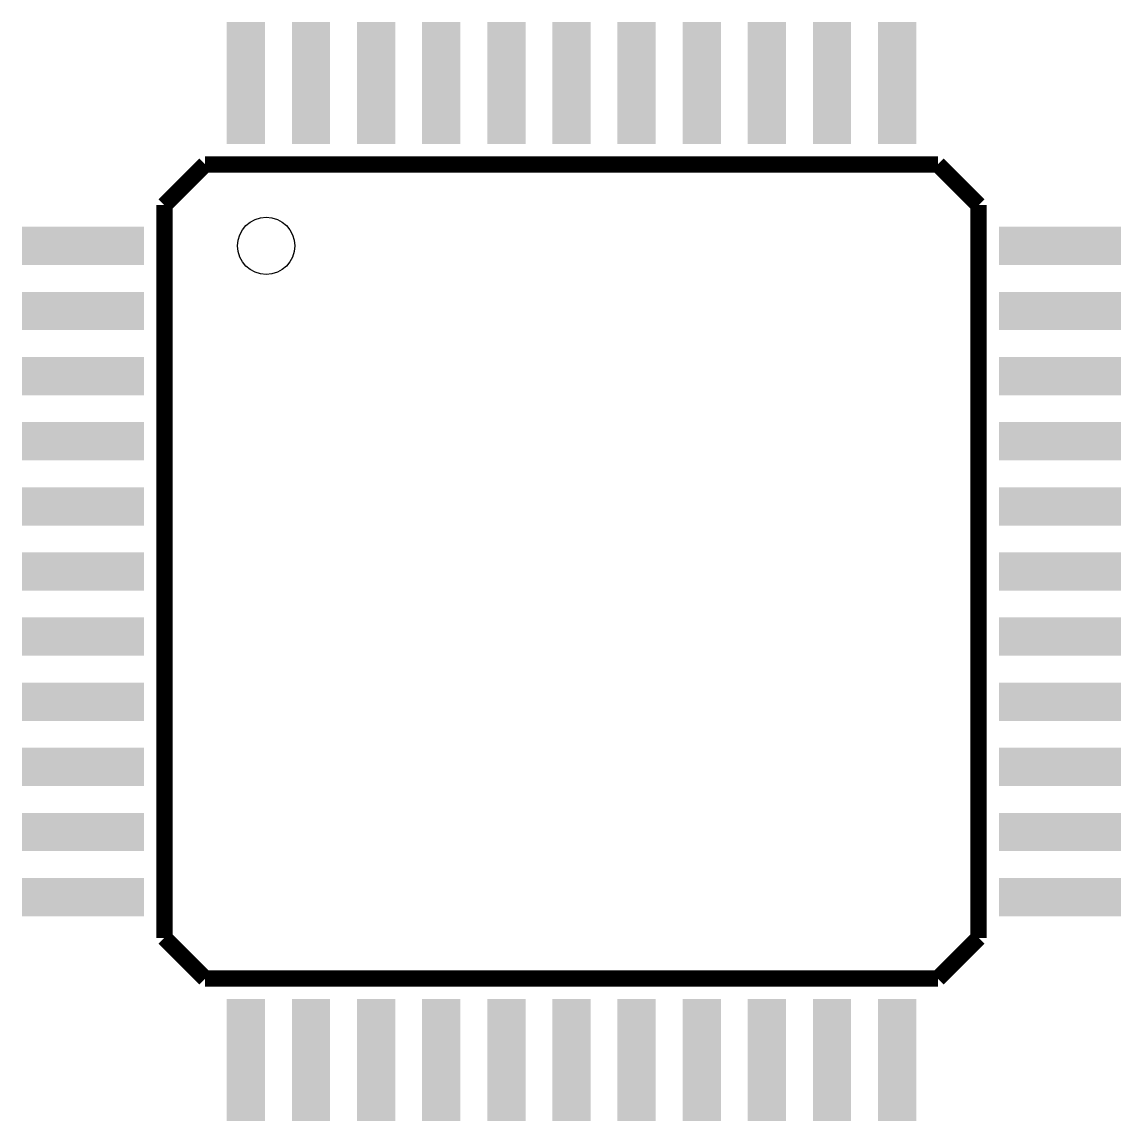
# Model space of a CAD drawing. Extents: x -6.8 to 6.8, y -6.8 to 6.8.
import ezdxf

# ---------------------------------------------------------------- set-up
doc = ezdxf.new("R2010")
doc.units = 0
doc.layers.add('COPPER_TOP', color=3, linetype='CONTINUOUS')
doc.layers.add('SILKSCREEN_TOP', color=4, linetype='CONTINUOUS')

msp = doc.modelspace()

# ---------------------------------------------------------------- linework, layer by layer
at = {"layer": 'COPPER_TOP'}
for points in [[(-4.235, 6.75), (-3.765, 6.75), (-4.235, 5.25), (-3.765, 5.25)], [(-3.435, 6.75), (-2.965, 6.75), (-3.435, 5.25), (-2.965, 5.25)], [(-2.635, 6.75), (-2.165, 6.75), (-2.635, 5.25), (-2.165, 5.25)], [(-1.835, 6.75), (-1.365, 6.75), (-1.835, 5.25), (-1.365, 5.25)], [(-1.035, 6.75), (-0.565, 6.75), (-1.035, 5.25), (-0.565, 5.25)], [(-0.235, 6.75), (0.235, 6.75), (-0.235, 5.25), (0.235, 5.25)], [(0.565, 6.75), (1.035, 6.75), (0.565, 5.25), (1.035, 5.25)], [(1.365, 6.75), (1.835, 6.75), (1.365, 5.25), (1.835, 5.25)], [(2.165, 6.75), (2.635, 6.75), (2.165, 5.25), (2.635, 5.25)], [(2.965, 6.75), (3.435, 6.75), (2.965, 5.25), (3.435, 5.25)], [(3.765, 6.75), (4.235, 6.75), (3.765, 5.25), (4.235, 5.25)], [(-6.75, 3.765), (-6.75, 4.235), (-5.25, 3.765), (-5.25, 4.235)], [(5.25, 3.765), (5.25, 4.235), (6.75, 3.765), (6.75, 4.235)], [(-6.75, 2.965), (-6.75, 3.435), (-5.25, 2.965), (-5.25, 3.435)], [(5.25, 2.965), (5.25, 3.435), (6.75, 2.965), (6.75, 3.435)], [(-6.75, 2.165), (-6.75, 2.635), (-5.25, 2.165), (-5.25, 2.635)], [(5.25, 2.165), (5.25, 2.635), (6.75, 2.165), (6.75, 2.635)], [(-6.75, 1.365), (-6.75, 1.835), (-5.25, 1.365), (-5.25, 1.835)], [(5.25, 1.365), (5.25, 1.835), (6.75, 1.365), (6.75, 1.835)], [(-6.75, 0.565), (-6.75, 1.035), (-5.25, 0.565), (-5.25, 1.035)], [(5.25, 0.565), (5.25, 1.035), (6.75, 0.565), (6.75, 1.035)], [(-6.75, -0.235), (-6.75, 0.235), (-5.25, -0.235), (-5.25, 0.235)], [(5.25, -0.235), (5.25, 0.235), (6.75, -0.235), (6.75, 0.235)], [(-6.75, -1.035), (-6.75, -0.565), (-5.25, -1.035), (-5.25, -0.565)], [(5.25, -1.035), (5.25, -0.565), (6.75, -1.035), (6.75, -0.565)], [(-6.75, -1.835), (-6.75, -1.365), (-5.25, -1.835), (-5.25, -1.365)], [(5.25, -1.835), (5.25, -1.365), (6.75, -1.835), (6.75, -1.365)], [(-6.75, -2.635), (-6.75, -2.165), (-5.25, -2.635), (-5.25, -2.165)], [(5.25, -2.635), (5.25, -2.165), (6.75, -2.635), (6.75, -2.165)], [(-6.75, -3.435), (-6.75, -2.965), (-5.25, -3.435), (-5.25, -2.965)], [(5.25, -3.435), (5.25, -2.965), (6.75, -3.435), (6.75, -2.965)], [(-6.75, -4.235), (-6.75, -3.765), (-5.25, -4.235), (-5.25, -3.765)], [(5.25, -4.235), (5.25, -3.765), (6.75, -4.235), (6.75, -3.765)], [(-3.765, -6.75), (-4.235, -6.75), (-3.765, -5.25), (-4.235, -5.25)], [(-2.965, -6.75), (-3.435, -6.75), (-2.965, -5.25), (-3.435, -5.25)], [(-2.165, -6.75), (-2.635, -6.75), (-2.165, -5.25), (-2.635, -5.25)], [(-1.365, -6.75), (-1.835, -6.75), (-1.365, -5.25), (-1.835, -5.25)], [(-0.565, -6.75), (-1.035, -6.75), (-0.565, -5.25), (-1.035, -5.25)], [(0.235, -6.75), (-0.235, -6.75), (0.235, -5.25), (-0.235, -5.25)], [(1.035, -6.75), (0.565, -6.75), (1.035, -5.25), (0.565, -5.25)], [(1.835, -6.75), (1.365, -6.75), (1.835, -5.25), (1.365, -5.25)], [(2.635, -6.75), (2.165, -6.75), (2.635, -5.25), (2.165, -5.25)], [(3.435, -6.75), (2.965, -6.75), (3.435, -5.25), (2.965, -5.25)], [(4.235, -6.75), (3.765, -6.75), (4.235, -5.25), (3.765, -5.25)]]:
    msp.add_solid(points, dxfattribs=at)
at = {"layer": 'SILKSCREEN_TOP', "color": 4, "const_width": 0.203}
for points in [[(-5, 4.5), (-4.5, 5)], [(-4.5, 5), (4.5, 5)], [(4.5, 5), (5, 4.5)], [(-5, -4.5), (-5, 4.5)], [(5, 4.5), (5, -4.5)], [(-4.5, -5), (-5, -4.5)], [(5, -4.5), (4.5, -5)], [(4.5, -5), (-4.5, -5)]]:
    msp.add_lwpolyline(points, dxfattribs=at)
at = {"layer": 'SILKSCREEN_TOP', "color": 4}
msp.add_circle((-3.75, 4), 0.352, dxfattribs=at)

doc.saveas('drawing.dxf')
